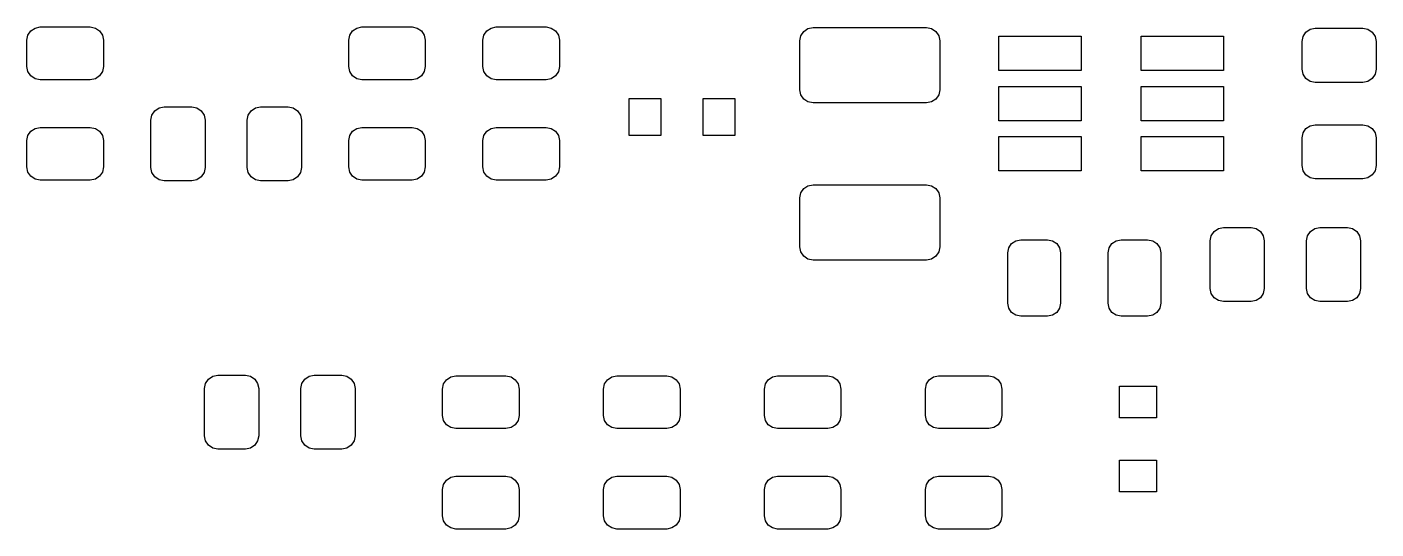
# Model space of a CAD drawing. Extents: x 0.06 to 2.08, y 0.04 to 0.54.
# Drawn here: x 1.071 to 2.078, y 0.163 to 0.537 of the extents above; entities that cross this region are included whole.
import ezdxf

# ---------------------------------------------------------------- set-up
doc = ezdxf.new("R2010")
doc.units = 0
doc.header["$MEASUREMENT"] = 0
doc.layers.add('BLACK', color=7, linetype='CONTINUOUS')

msp = doc.modelspace()

# ---------------------------------------------------------------- linework, layer by layer
at = {"layer": 'BLACK', "linetype": 'CONTINUOUS'}
for p, q in [((1.07221, 0.531011), (1.07434, 0.534204)), ((1.07434, 0.534204), (1.07753, 0.536337)), ((1.07753, 0.536337), (1.0813, 0.537087)), ((1.0813, 0.537087), (1.1187, 0.537087)), ((1.1187, 0.537087), (1.12247, 0.536337)), ((1.12247, 0.536337), (1.12566, 0.534204)), ((1.12566, 0.534204), (1.12779, 0.531011)), ((1.31221, 0.531011), (1.31434, 0.534204)), ((1.31434, 0.534204), (1.31753, 0.536337)), ((1.31753, 0.536337), (1.3213, 0.537087)), ((1.3213, 0.537087), (1.3587, 0.537087)), ((1.3587, 0.537087), (1.36247, 0.536337)), ((1.36247, 0.536337), (1.36566, 0.534204)), ((1.36566, 0.534204), (1.36779, 0.531011)), ((1.41221, 0.531011), (1.41434, 0.534204)), ((1.41434, 0.534204), (1.41753, 0.536337)), ((1.41753, 0.536337), (1.4213, 0.537087)), ((1.4213, 0.537087), (1.4587, 0.537087)), ((1.4587, 0.537087), (1.46247, 0.536337)), ((1.46247, 0.536337), (1.46566, 0.534204)), ((1.46566, 0.534204), (1.46779, 0.531011)), ((1.64858, 0.530538), (1.65072, 0.533731)), ((1.65072, 0.533731), (1.65391, 0.535865)), ((1.65391, 0.535865), (1.65768, 0.536614)), ((1.65768, 0.536614), (1.74232, 0.536614)), ((1.74232, 0.536614), (1.74609, 0.535865)), ((1.74609, 0.535865), (1.74928, 0.533731)), ((1.74928, 0.533731), (1.75142, 0.530538)), ((2.02532, 0.53322), (2.02852, 0.535353)), ((2.02852, 0.535353), (2.03228, 0.536102)), ((2.03228, 0.536102), (2.06772, 0.536102)), ((2.06772, 0.536102), (2.07148, 0.535353)), ((2.07148, 0.535353), (2.07468, 0.53322)), ((1.07146, 0.527244), (1.07221, 0.531011)), ((1.07146, 0.507559), (1.07146, 0.527244)), ((1.12779, 0.531011), (1.12854, 0.527244)), ((1.12854, 0.527244), (1.12854, 0.507559)), ((1.31146, 0.527244), (1.31221, 0.531011)), ((1.31146, 0.507559), (1.31146, 0.527244)), ((1.36779, 0.531011), (1.36854, 0.527244)), ((1.36854, 0.527244), (1.36854, 0.507559)), ((1.41146, 0.527244), (1.41221, 0.531011)), ((1.41146, 0.507559), (1.41146, 0.527244)), ((1.46779, 0.531011), (1.46854, 0.527244)), ((1.46854, 0.527244), (1.46854, 0.507559)), ((1.64783, 0.526772), (1.64858, 0.530538)), ((1.64783, 0.490354), (1.64783, 0.526772)), ((1.75142, 0.530538), (1.75217, 0.526772)), ((1.75217, 0.526772), (1.75217, 0.490354)), ((1.79614, 0.504606), (1.79614, 0.530197)), ((1.79614, 0.530197), (1.85756, 0.530197)), ((1.85756, 0.530197), (1.85756, 0.504606)), ((1.90244, 0.504606), (1.90244, 0.530197)), ((1.90244, 0.530197), (1.96386, 0.530197)), ((1.96386, 0.530197), (1.96386, 0.504606)), ((2.02244, 0.52626), (2.02319, 0.530026)), ((2.02244, 0.505591), (2.02244, 0.52626)), ((2.02319, 0.530026), (2.02532, 0.53322)), ((2.07468, 0.53322), (2.07681, 0.530026)), ((2.07681, 0.530026), (2.07756, 0.52626)), ((2.07756, 0.52626), (2.07756, 0.505591)), ((1.07221, 0.503792), (1.07146, 0.507559)), ((1.07434, 0.500599), (1.07221, 0.503792)), ((1.12779, 0.503792), (1.12566, 0.500599)), ((1.12854, 0.507559), (1.12779, 0.503792)), ((1.31221, 0.503792), (1.31146, 0.507559)), ((1.31434, 0.500599), (1.31221, 0.503792)), ((1.36779, 0.503792), (1.36566, 0.500599)), ((1.36854, 0.507559), (1.36779, 0.503792)), ((1.41221, 0.503792), (1.41146, 0.507559)), ((1.41434, 0.500599), (1.41221, 0.503792)), ((1.46779, 0.503792), (1.46566, 0.500599)), ((1.46854, 0.507559), (1.46779, 0.503792)), ((1.85756, 0.504606), (1.79614, 0.504606)), ((1.96386, 0.504606), (1.90244, 0.504606)), ((2.02319, 0.501824), (2.02244, 0.505591)), ((2.07756, 0.505591), (2.07681, 0.501824)), ((1.07753, 0.498466), (1.07434, 0.500599)), ((1.0813, 0.497717), (1.07753, 0.498466)), ((1.1187, 0.497717), (1.0813, 0.497717)), ((1.12247, 0.498466), (1.1187, 0.497717)), ((1.12566, 0.500599), (1.12247, 0.498466)), ((1.31753, 0.498466), (1.31434, 0.500599)), ((1.3213, 0.497717), (1.31753, 0.498466)), ((1.3587, 0.497717), (1.3213, 0.497717)), ((1.36247, 0.498466), (1.3587, 0.497717)), ((1.36566, 0.500599), (1.36247, 0.498466)), ((1.41753, 0.498466), (1.41434, 0.500599)), ((1.4213, 0.497717), (1.41753, 0.498466)), ((1.4587, 0.497717), (1.4213, 0.497717)), ((1.46247, 0.498466), (1.4587, 0.497717)), ((1.46566, 0.500599), (1.46247, 0.498466)), ((2.02532, 0.498631), (2.02319, 0.501824)), ((2.02852, 0.496497), (2.02532, 0.498631)), ((2.03228, 0.495748), (2.02852, 0.496497)), ((2.06772, 0.495748), (2.03228, 0.495748)), ((2.07148, 0.496497), (2.06772, 0.495748)), ((2.07468, 0.498631), (2.07148, 0.496497)), ((2.07681, 0.501824), (2.07468, 0.498631)), ((1.52063, 0.45622), (1.52063, 0.48378)), ((1.52063, 0.48378), (1.54425, 0.48378)), ((1.54425, 0.48378), (1.54425, 0.45622)), ((1.57575, 0.45622), (1.57575, 0.48378)), ((1.57575, 0.48378), (1.59937, 0.48378)), ((1.59937, 0.48378), (1.59937, 0.45622)), ((1.64858, 0.486588), (1.64783, 0.490354)), ((1.65072, 0.483395), (1.64858, 0.486588)), ((1.65391, 0.481261), (1.65072, 0.483395)), ((1.74928, 0.483395), (1.74609, 0.481261)), ((1.75142, 0.486588), (1.74928, 0.483395)), ((1.75217, 0.490354), (1.75142, 0.486588)), ((1.79614, 0.467205), (1.79614, 0.492795)), ((1.79614, 0.492795), (1.85756, 0.492795)), ((1.85756, 0.492795), (1.85756, 0.467205)), ((1.90244, 0.467205), (1.90244, 0.492795)), ((1.90244, 0.492795), (1.96386, 0.492795)), ((1.96386, 0.492795), (1.96386, 0.467205)), ((1.16465, 0.471483), (1.16678, 0.474676)), ((1.16678, 0.474676), (1.16997, 0.47681)), ((1.16997, 0.47681), (1.17374, 0.477559)), ((1.17374, 0.477559), (1.19441, 0.477559)), ((1.19441, 0.477559), (1.19818, 0.47681)), ((1.19818, 0.47681), (1.20137, 0.474676)), ((1.20137, 0.474676), (1.2035, 0.471483)), ((1.2365, 0.471483), (1.23863, 0.474676)), ((1.23863, 0.474676), (1.24182, 0.47681)), ((1.24182, 0.47681), (1.24559, 0.477559)), ((1.24559, 0.477559), (1.26626, 0.477559)), ((1.26626, 0.477559), (1.27003, 0.47681)), ((1.27003, 0.47681), (1.27322, 0.474676)), ((1.27322, 0.474676), (1.27535, 0.471483)), ((1.65768, 0.480512), (1.65391, 0.481261)), ((1.74232, 0.480512), (1.65768, 0.480512)), ((1.74609, 0.481261), (1.74232, 0.480512)), ((1.1639, 0.467717), (1.16465, 0.471483)), ((1.1639, 0.432283), (1.1639, 0.467717)), ((1.2035, 0.471483), (1.20425, 0.467717)), ((1.20425, 0.467717), (1.20425, 0.432283)), ((1.23575, 0.467717), (1.2365, 0.471483)), ((1.23575, 0.432283), (1.23575, 0.467717)), ((1.27535, 0.471483), (1.2761, 0.467717)), ((1.2761, 0.467717), (1.2761, 0.432283)), ((1.85756, 0.467205), (1.79614, 0.467205)), ((1.96386, 0.467205), (1.90244, 0.467205)), ((2.02532, 0.461369), (2.02852, 0.463503)), ((2.02852, 0.463503), (2.03228, 0.464252)), ((2.03228, 0.464252), (2.06772, 0.464252)), ((2.06772, 0.464252), (2.07148, 0.463503)), ((2.07148, 0.463503), (2.07468, 0.461369)), ((1.07146, 0.452441), (1.07221, 0.456208)), ((1.07221, 0.456208), (1.07434, 0.459401)), ((1.07434, 0.459401), (1.07753, 0.461534)), ((1.07753, 0.461534), (1.0813, 0.462283)), ((1.0813, 0.462283), (1.1187, 0.462283)), ((1.1187, 0.462283), (1.12247, 0.461534)), ((1.12247, 0.461534), (1.12566, 0.459401)), ((1.12566, 0.459401), (1.12779, 0.456208)), ((1.12779, 0.456208), (1.12854, 0.452441)), ((1.31146, 0.452441), (1.31221, 0.456208)), ((1.31221, 0.456208), (1.31434, 0.459401)), ((1.31434, 0.459401), (1.31753, 0.461534)), ((1.31753, 0.461534), (1.3213, 0.462283)), ((1.3213, 0.462283), (1.3587, 0.462283)), ((1.3587, 0.462283), (1.36247, 0.461534)), ((1.36247, 0.461534), (1.36566, 0.459401)), ((1.36566, 0.459401), (1.36779, 0.456208)), ((1.36779, 0.456208), (1.36854, 0.452441)), ((1.41146, 0.452441), (1.41221, 0.456208)), ((1.41221, 0.456208), (1.41434, 0.459401)), ((1.41434, 0.459401), (1.41753, 0.461534)), ((1.41753, 0.461534), (1.4213, 0.462283)), ((1.4213, 0.462283), (1.4587, 0.462283)), ((1.4587, 0.462283), (1.46247, 0.461534)), ((1.46247, 0.461534), (1.46566, 0.459401)), ((1.46566, 0.459401), (1.46779, 0.456208)), ((1.46779, 0.456208), (1.46854, 0.452441)), ((1.54425, 0.45622), (1.52063, 0.45622)), ((1.59937, 0.45622), (1.57575, 0.45622)), ((1.79614, 0.429803), (1.79614, 0.455394)), ((1.79614, 0.455394), (1.85756, 0.455394)), ((1.85756, 0.455394), (1.85756, 0.429803)), ((1.90244, 0.429803), (1.90244, 0.455394)), ((1.90244, 0.455394), (1.96386, 0.455394)), ((1.96386, 0.455394), (1.96386, 0.429803)), ((2.02244, 0.454409), (2.02319, 0.458176)), ((2.02244, 0.43374), (2.02244, 0.454409)), ((2.02319, 0.458176), (2.02532, 0.461369)), ((2.07468, 0.461369), (2.07681, 0.458176)), ((2.07681, 0.458176), (2.07756, 0.454409)), ((2.07756, 0.454409), (2.07756, 0.43374)), ((1.07146, 0.432756), (1.07146, 0.452441)), ((1.12854, 0.452441), (1.12854, 0.432756)), ((1.31146, 0.432756), (1.31146, 0.452441)), ((1.36854, 0.452441), (1.36854, 0.432756)), ((1.41146, 0.432756), (1.41146, 0.452441)), ((1.46854, 0.452441), (1.46854, 0.432756)), ((1.07221, 0.428989), (1.07146, 0.432756)), ((1.12854, 0.432756), (1.12779, 0.428989)), ((1.31221, 0.428989), (1.31146, 0.432756)), ((1.36854, 0.432756), (1.36779, 0.428989)), ((1.41221, 0.428989), (1.41146, 0.432756)), ((1.46854, 0.432756), (1.46779, 0.428989)), ((2.02319, 0.429974), (2.02244, 0.43374)), ((2.07756, 0.43374), (2.07681, 0.429974)), ((1.07434, 0.425796), (1.07221, 0.428989)), ((1.07753, 0.423663), (1.07434, 0.425796)), ((1.0813, 0.422913), (1.07753, 0.423663)), ((1.1187, 0.422913), (1.0813, 0.422913)), ((1.12247, 0.423663), (1.1187, 0.422913)), ((1.12566, 0.425796), (1.12247, 0.423663)), ((1.12779, 0.428989), (1.12566, 0.425796)), ((1.16465, 0.428517), (1.1639, 0.432283)), ((1.16678, 0.425324), (1.16465, 0.428517)), ((1.16997, 0.42319), (1.16678, 0.425324)), ((1.17374, 0.422441), (1.16997, 0.42319)), ((1.19818, 0.42319), (1.19441, 0.422441)), ((1.20137, 0.425324), (1.19818, 0.42319)), ((1.2035, 0.428517), (1.20137, 0.425324)), ((1.20425, 0.432283), (1.2035, 0.428517)), ((1.2365, 0.428517), (1.23575, 0.432283)), ((1.23863, 0.425324), (1.2365, 0.428517)), ((1.24182, 0.42319), (1.23863, 0.425324)), ((1.24559, 0.422441), (1.24182, 0.42319)), ((1.27003, 0.42319), (1.26626, 0.422441)), ((1.27322, 0.425324), (1.27003, 0.42319)), ((1.27535, 0.428517), (1.27322, 0.425324)), ((1.2761, 0.432283), (1.27535, 0.428517)), ((1.31434, 0.425796), (1.31221, 0.428989)), ((1.31753, 0.423663), (1.31434, 0.425796)), ((1.3213, 0.422913), (1.31753, 0.423663)), ((1.3587, 0.422913), (1.3213, 0.422913)), ((1.36247, 0.423663), (1.3587, 0.422913)), ((1.36566, 0.425796), (1.36247, 0.423663)), ((1.36779, 0.428989), (1.36566, 0.425796)), ((1.41434, 0.425796), (1.41221, 0.428989)), ((1.41753, 0.423663), (1.41434, 0.425796)), ((1.4213, 0.422913), (1.41753, 0.423663)), ((1.4587, 0.422913), (1.4213, 0.422913)), ((1.46247, 0.423663), (1.4587, 0.422913)), ((1.46566, 0.425796), (1.46247, 0.423663)), ((1.46779, 0.428989), (1.46566, 0.425796)), ((1.85756, 0.429803), (1.79614, 0.429803)), ((1.96386, 0.429803), (1.90244, 0.429803)), ((2.02532, 0.42678), (2.02319, 0.429974)), ((2.02852, 0.424647), (2.02532, 0.42678)), ((2.03228, 0.423898), (2.02852, 0.424647)), ((2.06772, 0.423898), (2.03228, 0.423898)), ((2.07148, 0.424647), (2.06772, 0.423898)), ((2.07468, 0.42678), (2.07148, 0.424647)), ((2.07681, 0.429974), (2.07468, 0.42678)), ((1.19441, 0.422441), (1.17374, 0.422441)), ((1.26626, 0.422441), (1.24559, 0.422441)), ((1.64783, 0.409646), (1.64858, 0.413412)), ((1.64858, 0.413412), (1.65072, 0.416605)), ((1.65072, 0.416605), (1.65391, 0.418739)), ((1.65391, 0.418739), (1.65768, 0.419488)), ((1.65768, 0.419488), (1.74232, 0.419488)), ((1.74232, 0.419488), (1.74609, 0.418739)), ((1.74609, 0.418739), (1.74928, 0.416605)), ((1.74928, 0.416605), (1.75142, 0.413412)), ((1.75142, 0.413412), (1.75217, 0.409646)), ((1.64783, 0.373228), (1.64783, 0.409646)), ((1.75217, 0.409646), (1.75217, 0.373228)), ((1.95465, 0.381483), (1.95678, 0.384676)), ((1.95678, 0.384676), (1.95997, 0.38681)), ((1.95997, 0.38681), (1.96374, 0.387559)), ((1.96374, 0.387559), (1.98441, 0.387559)), ((1.98441, 0.387559), (1.98818, 0.38681)), ((1.98818, 0.38681), (1.99137, 0.384676)), ((1.99137, 0.384676), (1.9935, 0.381483)), ((2.0265, 0.381483), (2.02863, 0.384676)), ((2.02863, 0.384676), (2.03182, 0.38681)), ((2.03182, 0.38681), (2.03559, 0.387559)), ((2.03559, 0.387559), (2.05626, 0.387559)), ((2.05626, 0.387559), (2.06003, 0.38681)), ((2.06003, 0.38681), (2.06322, 0.384676)), ((2.06322, 0.384676), (2.06535, 0.381483)), ((1.64858, 0.369462), (1.64783, 0.373228)), ((1.75217, 0.373228), (1.75142, 0.369462)), ((1.80291, 0.368701), (1.80366, 0.372467)), ((1.80366, 0.372467), (1.8058, 0.375661)), ((1.8058, 0.375661), (1.80899, 0.377794)), ((1.80899, 0.377794), (1.81276, 0.378543)), ((1.81276, 0.378543), (1.83244, 0.378543)), ((1.83244, 0.378543), (1.83621, 0.377794)), ((1.83621, 0.377794), (1.8394, 0.375661)), ((1.8394, 0.375661), (1.84153, 0.372467)), ((1.84153, 0.372467), (1.84228, 0.368701)), ((1.87772, 0.368701), (1.87847, 0.372467)), ((1.87847, 0.372467), (1.8806, 0.375661)), ((1.8806, 0.375661), (1.88379, 0.377794)), ((1.88379, 0.377794), (1.88756, 0.378543)), ((1.88756, 0.378543), (1.90724, 0.378543)), ((1.90724, 0.378543), (1.91101, 0.377794)), ((1.91101, 0.377794), (1.9142, 0.375661)), ((1.9142, 0.375661), (1.91634, 0.372467)), ((1.91634, 0.372467), (1.91709, 0.368701)), ((1.9539, 0.377717), (1.95465, 0.381483)), ((1.9539, 0.342283), (1.9539, 0.377717)), ((1.9935, 0.381483), (1.99425, 0.377717)), ((1.99425, 0.377717), (1.99425, 0.342283)), ((2.02575, 0.377717), (2.0265, 0.381483)), ((2.02575, 0.342283), (2.02575, 0.377717)), ((2.06535, 0.381483), (2.0661, 0.377717)), ((2.0661, 0.377717), (2.0661, 0.342283)), ((1.65072, 0.366269), (1.64858, 0.369462)), ((1.65391, 0.364135), (1.65072, 0.366269)), ((1.65768, 0.363386), (1.65391, 0.364135)), ((1.74232, 0.363386), (1.65768, 0.363386)), ((1.74609, 0.364135), (1.74232, 0.363386)), ((1.74928, 0.366269), (1.74609, 0.364135)), ((1.75142, 0.369462), (1.74928, 0.366269)), ((1.80291, 0.331299), (1.80291, 0.368701)), ((1.84228, 0.368701), (1.84228, 0.331299)), ((1.87772, 0.331299), (1.87772, 0.368701)), ((1.91709, 0.368701), (1.91709, 0.331299)), ((1.95465, 0.338517), (1.9539, 0.342283)), ((1.99425, 0.342283), (1.9935, 0.338517)), ((2.0265, 0.338517), (2.02575, 0.342283)), ((2.0661, 0.342283), (2.06535, 0.338517)), ((1.95678, 0.335324), (1.95465, 0.338517)), ((1.95997, 0.33319), (1.95678, 0.335324)), ((1.96374, 0.332441), (1.95997, 0.33319)), ((1.98441, 0.332441), (1.96374, 0.332441)), ((1.98818, 0.33319), (1.98441, 0.332441)), ((1.99137, 0.335324), (1.98818, 0.33319)), ((1.9935, 0.338517), (1.99137, 0.335324)), ((2.02863, 0.335324), (2.0265, 0.338517)), ((2.03182, 0.33319), (2.02863, 0.335324)), ((2.03559, 0.332441), (2.03182, 0.33319)), ((2.05626, 0.332441), (2.03559, 0.332441)), ((2.06003, 0.33319), (2.05626, 0.332441)), ((2.06322, 0.335324), (2.06003, 0.33319)), ((2.06535, 0.338517), (2.06322, 0.335324)), ((1.80366, 0.327533), (1.80291, 0.331299)), ((1.8058, 0.324339), (1.80366, 0.327533)), ((1.80899, 0.322206), (1.8058, 0.324339)), ((1.81276, 0.321457), (1.80899, 0.322206)), ((1.83621, 0.322206), (1.83244, 0.321457)), ((1.8394, 0.324339), (1.83621, 0.322206)), ((1.84153, 0.327533), (1.8394, 0.324339)), ((1.84228, 0.331299), (1.84153, 0.327533)), ((1.87847, 0.327533), (1.87772, 0.331299)), ((1.8806, 0.324339), (1.87847, 0.327533)), ((1.88379, 0.322206), (1.8806, 0.324339)), ((1.88756, 0.321457), (1.88379, 0.322206)), ((1.91101, 0.322206), (1.90724, 0.321457)), ((1.9142, 0.324339), (1.91101, 0.322206)), ((1.91634, 0.327533), (1.9142, 0.324339)), ((1.91709, 0.331299), (1.91634, 0.327533)), ((1.83244, 0.321457), (1.81276, 0.321457)), ((1.90724, 0.321457), (1.88756, 0.321457)), ((1.20465, 0.271483), (1.20678, 0.274676)), ((1.20678, 0.274676), (1.20997, 0.27681)), ((1.20997, 0.27681), (1.21374, 0.277559)), ((1.21374, 0.277559), (1.23441, 0.277559)), ((1.23441, 0.277559), (1.23818, 0.27681)), ((1.23818, 0.27681), (1.24137, 0.274676)), ((1.24137, 0.274676), (1.2435, 0.271483)), ((1.2765, 0.271483), (1.27863, 0.274676)), ((1.27863, 0.274676), (1.28182, 0.27681)), ((1.28182, 0.27681), (1.28559, 0.277559)), ((1.28559, 0.277559), (1.30626, 0.277559)), ((1.30626, 0.277559), (1.31003, 0.27681)), ((1.31003, 0.27681), (1.31322, 0.274676)), ((1.31322, 0.274676), (1.31535, 0.271483)), ((1.38221, 0.271011), (1.38434, 0.274204)), ((1.38434, 0.274204), (1.38753, 0.276337)), ((1.38753, 0.276337), (1.3913, 0.277087)), ((1.3913, 0.277087), (1.4287, 0.277087)), ((1.4287, 0.277087), (1.43247, 0.276337)), ((1.43247, 0.276337), (1.43566, 0.274204)), ((1.43566, 0.274204), (1.43779, 0.271011)), ((1.50221, 0.271011), (1.50434, 0.274204)), ((1.50434, 0.274204), (1.50753, 0.276337)), ((1.50753, 0.276337), (1.5113, 0.277087)), ((1.5113, 0.277087), (1.5487, 0.277087)), ((1.5487, 0.277087), (1.55247, 0.276337)), ((1.55247, 0.276337), (1.55566, 0.274204)), ((1.55566, 0.274204), (1.55779, 0.271011)), ((1.62221, 0.271011), (1.62434, 0.274204)), ((1.62434, 0.274204), (1.62753, 0.276337)), ((1.62753, 0.276337), (1.6313, 0.277087)), ((1.6313, 0.277087), (1.6687, 0.277087)), ((1.6687, 0.277087), (1.67247, 0.276337)), ((1.67247, 0.276337), (1.67566, 0.274204)), ((1.67566, 0.274204), (1.67779, 0.271011)), ((1.74221, 0.271011), (1.74434, 0.274204)), ((1.74434, 0.274204), (1.74753, 0.276337)), ((1.74753, 0.276337), (1.7513, 0.277087)), ((1.7513, 0.277087), (1.7887, 0.277087)), ((1.7887, 0.277087), (1.79247, 0.276337)), ((1.79247, 0.276337), (1.79566, 0.274204)), ((1.79566, 0.274204), (1.79779, 0.271011)), ((1.2039, 0.267717), (1.20465, 0.271483)), ((1.2039, 0.232283), (1.2039, 0.267717)), ((1.2435, 0.271483), (1.24425, 0.267717)), ((1.24425, 0.267717), (1.24425, 0.232283)), ((1.27575, 0.267717), (1.2765, 0.271483)), ((1.27575, 0.232283), (1.27575, 0.267717)), ((1.31535, 0.271483), (1.3161, 0.267717)), ((1.3161, 0.267717), (1.3161, 0.232283)), ((1.38146, 0.267244), (1.38221, 0.271011)), ((1.38146, 0.247559), (1.38146, 0.267244)), ((1.43779, 0.271011), (1.43854, 0.267244)), ((1.43854, 0.267244), (1.43854, 0.247559)), ((1.50146, 0.267244), (1.50221, 0.271011)), ((1.50146, 0.247559), (1.50146, 0.267244)), ((1.55779, 0.271011), (1.55854, 0.267244)), ((1.55854, 0.267244), (1.55854, 0.247559)), ((1.62146, 0.267244), (1.62221, 0.271011)), ((1.62146, 0.247559), (1.62146, 0.267244)), ((1.67779, 0.271011), (1.67854, 0.267244)), ((1.67854, 0.267244), (1.67854, 0.247559)), ((1.74146, 0.267244), (1.74221, 0.271011)), ((1.74146, 0.247559), (1.74146, 0.267244)), ((1.79779, 0.271011), (1.79854, 0.267244)), ((1.79854, 0.267244), (1.79854, 0.247559)), ((1.88622, 0.245748), (1.88622, 0.26937)), ((1.88622, 0.26937), (1.91378, 0.26937)), ((1.91378, 0.26937), (1.91378, 0.245748)), ((1.38221, 0.243792), (1.38146, 0.247559)), ((1.38434, 0.240599), (1.38221, 0.243792)), ((1.43779, 0.243792), (1.43566, 0.240599)), ((1.43854, 0.247559), (1.43779, 0.243792)), ((1.50221, 0.243792), (1.50146, 0.247559)), ((1.50434, 0.240599), (1.50221, 0.243792)), ((1.55779, 0.243792), (1.55566, 0.240599)), ((1.55854, 0.247559), (1.55779, 0.243792)), ((1.62221, 0.243792), (1.62146, 0.247559)), ((1.62434, 0.240599), (1.62221, 0.243792)), ((1.67779, 0.243792), (1.67566, 0.240599)), ((1.67854, 0.247559), (1.67779, 0.243792)), ((1.74221, 0.243792), (1.74146, 0.247559)), ((1.74434, 0.240599), (1.74221, 0.243792)), ((1.79779, 0.243792), (1.79566, 0.240599)), ((1.79854, 0.247559), (1.79779, 0.243792)), ((1.91378, 0.245748), (1.88622, 0.245748)), ((1.20465, 0.228517), (1.2039, 0.232283)), ((1.24425, 0.232283), (1.2435, 0.228517)), ((1.2765, 0.228517), (1.27575, 0.232283)), ((1.3161, 0.232283), (1.31535, 0.228517)), ((1.38753, 0.238466), (1.38434, 0.240599)), ((1.3913, 0.237717), (1.38753, 0.238466)), ((1.4287, 0.237717), (1.3913, 0.237717)), ((1.43247, 0.238466), (1.4287, 0.237717)), ((1.43566, 0.240599), (1.43247, 0.238466)), ((1.50753, 0.238466), (1.50434, 0.240599)), ((1.5113, 0.237717), (1.50753, 0.238466)), ((1.5487, 0.237717), (1.5113, 0.237717)), ((1.55247, 0.238466), (1.5487, 0.237717)), ((1.55566, 0.240599), (1.55247, 0.238466)), ((1.62753, 0.238466), (1.62434, 0.240599)), ((1.6313, 0.237717), (1.62753, 0.238466)), ((1.6687, 0.237717), (1.6313, 0.237717)), ((1.67247, 0.238466), (1.6687, 0.237717)), ((1.67566, 0.240599), (1.67247, 0.238466)), ((1.74753, 0.238466), (1.74434, 0.240599)), ((1.7513, 0.237717), (1.74753, 0.238466)), ((1.7887, 0.237717), (1.7513, 0.237717)), ((1.79247, 0.238466), (1.7887, 0.237717)), ((1.79566, 0.240599), (1.79247, 0.238466)), ((1.20678, 0.225324), (1.20465, 0.228517)), ((1.20997, 0.22319), (1.20678, 0.225324)), ((1.21374, 0.222441), (1.20997, 0.22319)), ((1.23441, 0.222441), (1.21374, 0.222441)), ((1.23818, 0.22319), (1.23441, 0.222441)), ((1.24137, 0.225324), (1.23818, 0.22319)), ((1.2435, 0.228517), (1.24137, 0.225324)), ((1.27863, 0.225324), (1.2765, 0.228517)), ((1.28182, 0.22319), (1.27863, 0.225324)), ((1.28559, 0.222441), (1.28182, 0.22319)), ((1.30626, 0.222441), (1.28559, 0.222441)), ((1.31003, 0.22319), (1.30626, 0.222441)), ((1.31322, 0.225324), (1.31003, 0.22319)), ((1.31535, 0.228517), (1.31322, 0.225324)), ((1.88622, 0.19063), (1.88622, 0.214252)), ((1.88622, 0.214252), (1.91378, 0.214252)), ((1.91378, 0.214252), (1.91378, 0.19063)), ((1.38434, 0.199401), (1.38753, 0.201534)), ((1.38753, 0.201534), (1.3913, 0.202283)), ((1.3913, 0.202283), (1.4287, 0.202283)), ((1.4287, 0.202283), (1.43247, 0.201534)), ((1.43247, 0.201534), (1.43566, 0.199401)), ((1.50434, 0.199401), (1.50753, 0.201534)), ((1.50753, 0.201534), (1.5113, 0.202283)), ((1.5113, 0.202283), (1.5487, 0.202283)), ((1.5487, 0.202283), (1.55247, 0.201534)), ((1.55247, 0.201534), (1.55566, 0.199401)), ((1.62434, 0.199401), (1.62753, 0.201534)), ((1.62753, 0.201534), (1.6313, 0.202283)), ((1.6313, 0.202283), (1.6687, 0.202283)), ((1.6687, 0.202283), (1.67247, 0.201534)), ((1.67247, 0.201534), (1.67566, 0.199401)), ((1.74434, 0.199401), (1.74753, 0.201534)), ((1.74753, 0.201534), (1.7513, 0.202283)), ((1.7513, 0.202283), (1.7887, 0.202283)), ((1.7887, 0.202283), (1.79247, 0.201534)), ((1.79247, 0.201534), (1.79566, 0.199401)), ((1.38146, 0.192441), (1.38221, 0.196208)), ((1.38146, 0.172756), (1.38146, 0.192441)), ((1.38221, 0.196208), (1.38434, 0.199401)), ((1.43566, 0.199401), (1.43779, 0.196208)), ((1.43779, 0.196208), (1.43854, 0.192441)), ((1.43854, 0.192441), (1.43854, 0.172756)), ((1.50146, 0.192441), (1.50221, 0.196208)), ((1.50146, 0.172756), (1.50146, 0.192441)), ((1.50221, 0.196208), (1.50434, 0.199401)), ((1.55566, 0.199401), (1.55779, 0.196208)), ((1.55779, 0.196208), (1.55854, 0.192441)), ((1.55854, 0.192441), (1.55854, 0.172756)), ((1.62146, 0.192441), (1.62221, 0.196208)), ((1.62146, 0.172756), (1.62146, 0.192441)), ((1.62221, 0.196208), (1.62434, 0.199401)), ((1.67566, 0.199401), (1.67779, 0.196208)), ((1.67779, 0.196208), (1.67854, 0.192441)), ((1.67854, 0.192441), (1.67854, 0.172756)), ((1.74146, 0.192441), (1.74221, 0.196208)), ((1.74146, 0.172756), (1.74146, 0.192441)), ((1.74221, 0.196208), (1.74434, 0.199401)), ((1.79566, 0.199401), (1.79779, 0.196208)), ((1.79779, 0.196208), (1.79854, 0.192441)), ((1.79854, 0.192441), (1.79854, 0.172756)), ((1.91378, 0.19063), (1.88622, 0.19063)), ((1.38221, 0.168989), (1.38146, 0.172756)), ((1.43854, 0.172756), (1.43779, 0.168989)), ((1.50221, 0.168989), (1.50146, 0.172756)), ((1.55854, 0.172756), (1.55779, 0.168989)), ((1.62221, 0.168989), (1.62146, 0.172756)), ((1.67854, 0.172756), (1.67779, 0.168989)), ((1.74221, 0.168989), (1.74146, 0.172756)), ((1.79854, 0.172756), (1.79779, 0.168989)), ((1.38434, 0.165796), (1.38221, 0.168989)), ((1.38753, 0.163663), (1.38434, 0.165796)), ((1.3913, 0.162913), (1.38753, 0.163663)), ((1.4287, 0.162913), (1.3913, 0.162913)), ((1.43247, 0.163663), (1.4287, 0.162913)), ((1.43566, 0.165796), (1.43247, 0.163663)), ((1.43779, 0.168989), (1.43566, 0.165796)), ((1.50434, 0.165796), (1.50221, 0.168989)), ((1.50753, 0.163663), (1.50434, 0.165796)), ((1.5113, 0.162913), (1.50753, 0.163663)), ((1.5487, 0.162913), (1.5113, 0.162913)), ((1.55247, 0.163663), (1.5487, 0.162913)), ((1.55566, 0.165796), (1.55247, 0.163663)), ((1.55779, 0.168989), (1.55566, 0.165796)), ((1.62434, 0.165796), (1.62221, 0.168989)), ((1.62753, 0.163663), (1.62434, 0.165796)), ((1.6313, 0.162913), (1.62753, 0.163663)), ((1.6687, 0.162913), (1.6313, 0.162913)), ((1.67247, 0.163663), (1.6687, 0.162913)), ((1.67566, 0.165796), (1.67247, 0.163663)), ((1.67779, 0.168989), (1.67566, 0.165796)), ((1.74434, 0.165796), (1.74221, 0.168989)), ((1.74753, 0.163663), (1.74434, 0.165796)), ((1.7513, 0.162913), (1.74753, 0.163663)), ((1.7887, 0.162913), (1.7513, 0.162913)), ((1.79247, 0.163663), (1.7887, 0.162913)), ((1.79566, 0.165796), (1.79247, 0.163663)), ((1.79779, 0.168989), (1.79566, 0.165796))]:
    msp.add_line(p, q, dxfattribs=at)

doc.saveas('drawing.dxf')
